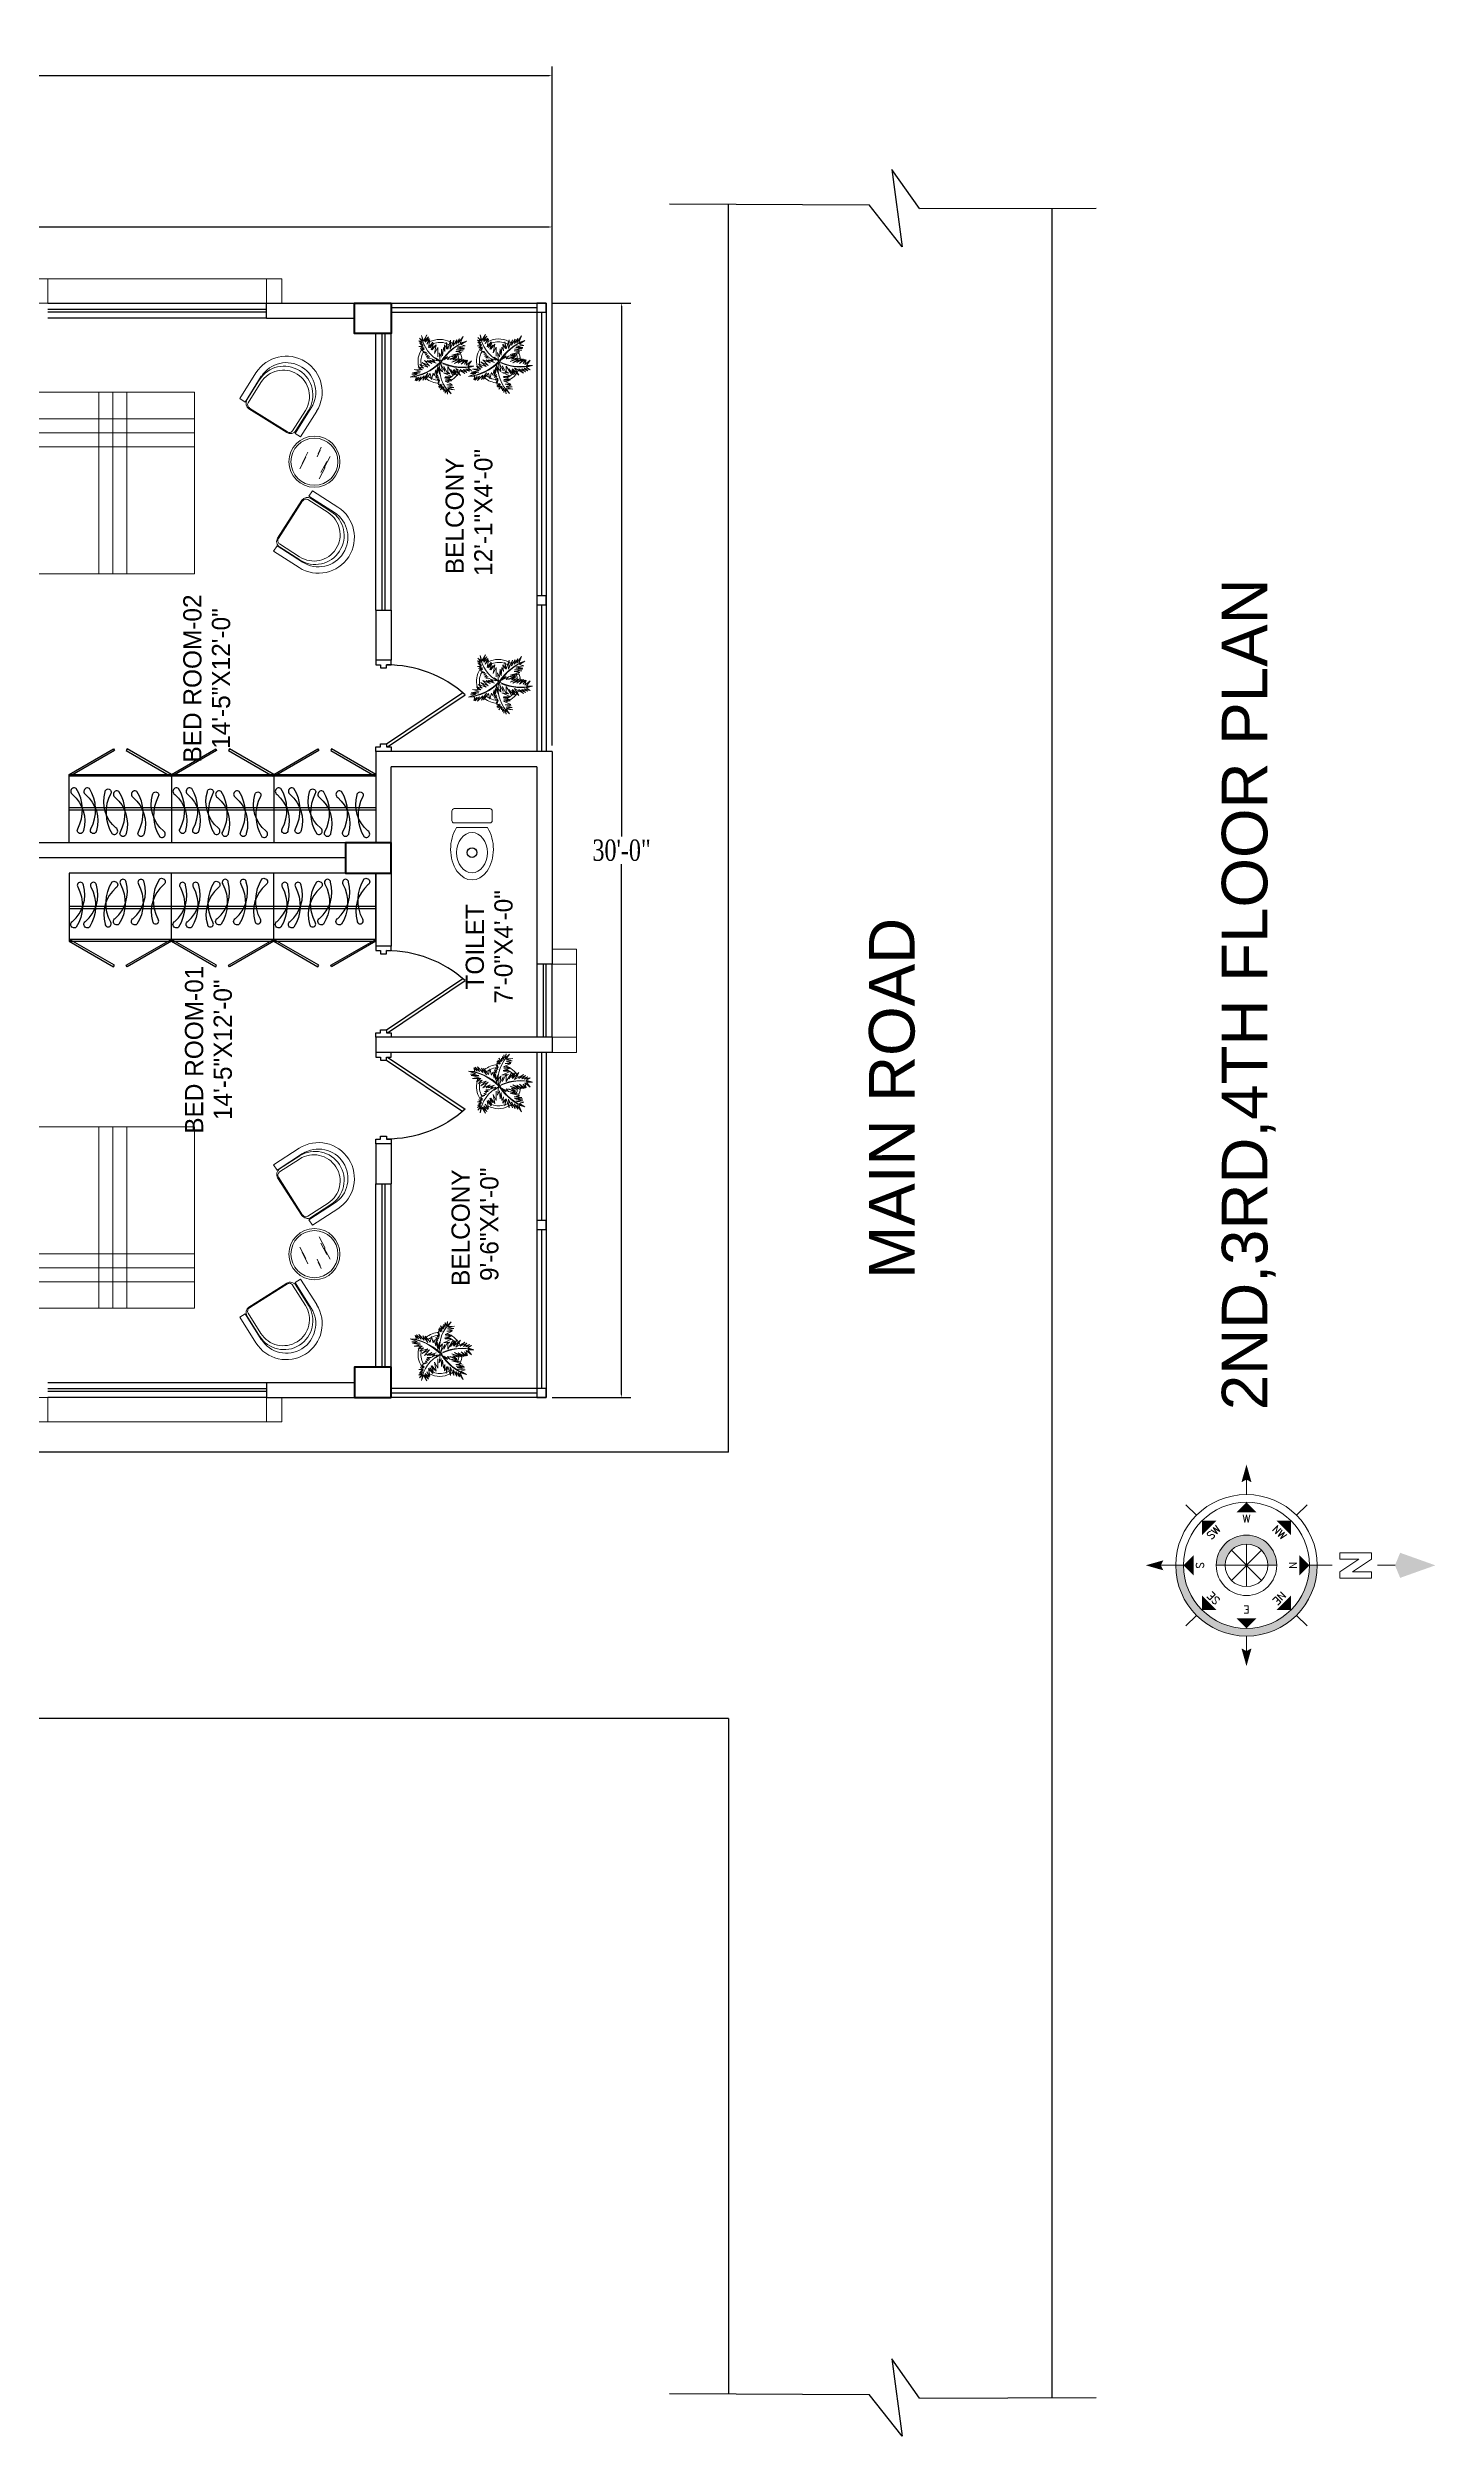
# Model space of a CAD drawing. Header units: inches. Extents: x -54558 to 35158, y -4190 to 41945.
# Drawn here: x -53845 to -53388, y 1423 to 2209 of the extents above; entities that cross this region are included whole.
import ezdxf
from ezdxf.enums import TextEntityAlignment as Align

# ---------------------------------------------------------------- set-up
doc = ezdxf.new("R2010")
doc.units = ezdxf.units.IN
doc.header["$MEASUREMENT"] = 0
doc.linetypes.add('Dash 1_16_', pattern=[3.175, 1.5875, -1.5875])
doc.layers.get('0').update_dxf_attribs({"true_color": 0xe4c8de})
for name, color, linetype in [('A-ANNO-TEXT', 7, 'Continuous'), ('DIM', 9, 'Continuous'), ('door', 34, 'Continuous'), ('title', 7, 'Continuous')]:
    doc.layers.add(name, color=color, linetype=linetype)
for name, color, linetype, lineweight in [('A-FURN-FIXD', 44, 'Continuous', 9), ('A_WALL', 7, 'Continuous', 30), ('colum', 241, 'Continuous', 40), ('illustr-TOILET FIXTURE', 7, 'Continuous', 0), ('illustr-TREE', 113, 'Continuous', 0), ('railing', 6, 'Continuous', 5), ('ROAD', 251, 'Continuous', 30), ('sanshade', 252, 'Continuous', 5), ('thin', 251, 'Continuous', 20), ('Ver', 144, 'Continuous', 30), ('Wall-02', 7, 'Continuous', 30), ('windo', 140, 'Continuous', 25)]:
    doc.layers.add(name, color=color, linetype=linetype, lineweight=lineweight)
doc.layers.add('illustr-FURNITURE', color=7, linetype='Continuous', lineweight=0, true_color=0x000000)
doc.styles.add('Arial', font='arial.ttf')
doc.styles.add('LOGO', font='times.ttf', dxfattribs={"width": 0.75, "height": 7})
doc.styles.add('ROMANS', font='romans.shx', dxfattribs={"width": 0.8})
doc.styles.get("Standard").update_dxf_attribs({"font": 'ARIALN.TTF'})
doc.dimstyles.new('STANDARD$0', dxfattribs={"dimtxt": 2, "dimasz": 1, "dimexe": 3, "dimexo": 2, "dimgap": 1, "dimtad": 1, "dimtih": 1, "dimtoh": 1, "dimzin": 3, "dimdsep": 46, "dimlunit": 4, "dimtxsty": 'LOGO', "dimcen": 0.09, "dimdle": 6, "dimclrd": 256, "dimclre": 256, "dimclrt": 7, "dimadec": 0, "dimazin": 1, "dimtm": 1e-09, "dimtfac": 1, "dimtofl": 0, "dimtmove": 0, "dimatfit": 2, "dimfxl": 1, "dimtolj": 1, "dimtzin": 0, "dimlwd": -1, "dimlwe": -1, "dimarcsym": 0})

# ---------------------------------------------------------------- blocks, each defined once
blk = doc.blocks.new('tyer')
at = {"layer": 'sanshade'}
for points in [[(-25800.79, -9018.32), (-25792.79, -9018.32), (-25792.79, -9023.32), (-25800.79, -9023.32)], [(-25800.79, -9018.32), (-25792.79, -9018.32), (-25792.79, -9100.32), (-25800.79, -9100.32)], [(-25800.79, -9095.32), (-25792.79, -9095.32), (-25792.79, -9100.32), (-25800.79, -9100.32)]]:
    blk.add_lwpolyline(points, close=True, dxfattribs=at)
blk = doc.blocks.new('tw4')
at = {"layer": 'sanshade'}
for points in [[(-25480.79, -8923.32), (-25472.79, -8923.32), (-25472.79, -8928.32), (-25480.79, -8928.32)], [(-25480.79, -8928.32), (-25472.79, -8928.32), (-25472.79, -8952.32), (-25480.79, -8952.32)], [(-25480.79, -8957.32), (-25472.79, -8957.32), (-25472.79, -8952.32), (-25480.79, -8952.32)]]:
    blk.add_lwpolyline(points, close=True, dxfattribs=at)
blk = doc.blocks.new('*D588')
for p, q in [((-54161.85, 2126.83), (-54161.85, 2152.85)), ((-53678.85, 1979.33), (-53678.85, 2152.85)), ((-54160.85, 2149.85), (-53679.85, 2149.85))]:
    blk.add_line(p, q)
for points in [[(-54160.85, 2150.01), (-54160.85, 2149.68), (-54161.85, 2149.85)], [(-53679.85, 2150.01), (-53679.85, 2149.68), (-53678.85, 2149.85)]]:
    blk.add_solid(points)
at = {"color": 7, "insert": (-53920.35, 2154.41), "char_height": 7, "attachment_point": 5, "style": 'LOGO'}
blk.add_mtext('\\A1;40\'-3"', dxfattribs=at)
blk = doc.blocks.new('*D571')
for p, q in [((-54452.85, 2042.83), (-54452.85, 2202.64)), ((-54451.85, 2199.64), (-53679.85, 2199.64)), ((-53678.85, 2042.83), (-53678.85, 2202.64))]:
    blk.add_line(p, q)
for points in [[(-54451.85, 2199.8), (-54451.85, 2199.47), (-54452.85, 2199.64)], [(-53679.85, 2199.8), (-53679.85, 2199.47), (-53678.85, 2199.64)]]:
    blk.add_solid(points)
at = {"color": 7, "insert": (-54065.85, 2204.2), "char_height": 7, "attachment_point": 5, "style": 'LOGO'}
blk.add_mtext('\\A1;64\'-6"', dxfattribs=at)
blk = doc.blocks.new('*D590')
at = {"layer": 'A_WALL', "ltscale": 0.25}
for p, q in [((-53678.85, 2124.83), (-53653.01, 2124.83)), ((-53656.01, 2123.83), (-53656.01, 1949.39)), ((-53656.01, 1765.83), (-53656.01, 1940.27)), ((-53678.85, 1764.83), (-53653.01, 1764.83))]:
    blk.add_line(p, q, dxfattribs=at)
for points in [[(-53656.18, 2123.83), (-53655.84, 2123.83), (-53656.01, 2124.83)], [(-53656.18, 1765.83), (-53655.84, 1765.83), (-53656.01, 1764.83)]]:
    blk.add_solid(points, dxfattribs=at)
at = {"layer": 'A_WALL', "color": 7, "ltscale": 0.25, "insert": (-53656.01, 1944.83), "char_height": 7, "attachment_point": 5, "style": 'LOGO'}
blk.add_mtext('\\A1;30\'-0"', dxfattribs=at)
blk = doc.blocks.new('Anno_North_J_Metric')
at = {"layer": 'title', "lineweight": 18}
h = blk.add_hatch(color=256, dxfattribs=at)
h.paths.add_polyline_path([(4.17, 0), (4.68, 0, 1), (-4.68, 0), (-4.17, 0, -1)])
h.paths.add_polyline_path([(-1.41, 0), (-2, 0, 1), (2, 0), (1.41, 0, -1)])
for p, q in [((0, 4.68), (0, 5.67)), ((-3.31, 3.31), (-4.01, 4.01)), ((3.31, 3.31), (4.01, 4.01)), ((-8.67, 0), (-9.83, 0)), ((-8.27, 0.86), (-6.17, 0.86)), ((-8.27, 0.44), (-8.27, 0.86)), ((-7.01, 0.44), (-8.27, 0.44)), ((-8.27, -0.4), (-7.01, 0.44)), ((-6.17, 0.44), (-7.43, -0.4)), ((-6.17, 0.86), (-6.17, 0.44)), ((-4.68, 0), (-5.67, 0)), ((-4.68, 0), (-4.17, 0)), ((1, -1), (-1, 1)), ((1, 1), (-1, -1)), ((-1, 1), (1, -1)), ((-1, -1), (1, 1)), ((0, -1.41), (0, 1.41)), ((0, 1.41), (0, -1.41)), ((1.41, 0), (2, 0)), ((4.68, 0), (4.17, 0)), ((4.68, 0), (5.67, 0)), ((-8.27, -0.82), (-8.27, -0.4)), ((-6.17, -0.82), (-8.27, -0.82)), ((-7.43, -0.4), (-6.17, -0.4)), ((-6.17, -0.4), (-6.17, -0.82)), ((-1.41, 0), (-2, 0)), ((1.41, 0), (-1.41, 0)), ((-1.41, 0), (1.41, 0)), ((-3.31, -3.31), (-4.01, -4.01)), ((0, -4.68), (0, -5.67)), ((3.31, -3.31), (4.01, -4.01))]:
    blk.add_line(p, q, dxfattribs=at)
for radius in [4.68, 4.17, 2, 1.41]:
    blk.add_circle((0, 0), radius, dxfattribs=at)
for points in [[(-0.33, 5.5), (0, 5.67), (0, 6.67)], [(0, 6.67), (0.33, 5.5), (0, 5.67)], [(0, 4.17), (0.67, 3.5), (-0.67, 3.5)], [(-2.95, 2.95), (-2, 2.95), (-2.95, 2)], [(2.95, 2.95), (2.95, 2), (2, 2.95)], [(-9.83, 0), (-10.17, 0.83), (-12.5, 0)], [(-12.5, 0), (-10.17, -0.83), (-9.83, 0)], [(-4.17, 0), (-3.5, 0.67), (-3.5, -0.67)], [(4.17, 0), (3.5, -0.67), (3.5, 0.67)], [(5.5, 0.33), (5.67, 0), (6.67, 0)], [(6.67, 0), (5.5, -0.33), (5.67, 0)], [(-2.95, -2.95), (-2.95, -2), (-2, -2.95)], [(2.95, -2.95), (2, -2.95), (2.95, -2)], [(0, -4.17), (-0.67, -3.5), (0.67, -3.5)], [(0, -6.67), (-0.33, -5.5), (0, -5.67)], [(0.33, -5.5), (0, -5.67), (0, -6.67)]]:
    blk.add_solid(points, dxfattribs=at)
at = {"layer": 'title', "lineweight": 18, "style": 'ROMANS'}
blk.add_text('E', height=0.5, dxfattribs=at).set_placement((0, 2.67), align=Align.CENTER)
for s, rotation, p in [('NE', 45, (-2, 2)), ('SE', 315, (2, 2)), ('N', 90, (-2.83, 0)), ('S', 90, (3.33, 0)), ('NW', 135, (-2, -2)), ('W', 180, (0, -2.83)), ('SW', 225, (2, -2))]:
    blk.add_text(s, height=0.5, rotation=rotation, dxfattribs=at).set_placement(p, align=Align.CENTER)
blk = doc.blocks.new('North')
at = {"layer": 'title', "linetype": 'Dash 1_16_', "lineweight": 20, "xscale": 79.54979519464541, "yscale": 79.54979519464541, "zscale": 79.54979519464541, "rotation": 270}
blk.add_blockref('Anno_North_J_Metric', (8025510, 1107807), dxfattribs=at)
blk = doc.blocks.new('ref')
at = {"layer": 'illustr-FURNITURE', "color": 1}
for p, q in [((10741.37, 10194.33), (10741.37, 10176.37)), ((10741.37, 10194.33), (10759.22, 10194.33)), ((10759.22, 10176.37), (10759.22, 10194.33)), ((10759.27, 10194.28), (10759.22, 10194.28)), ((10760.72, 10194.3), (10820.47, 10194.3)), ((10760.72, 10110.03), (10760.72, 10194.3)), ((10820.47, 10194.3), (10820.47, 10110.03)), ((10821.92, 10194.28), (10821.97, 10194.28)), ((10821.97, 10176.37), (10821.97, 10194.33)), ((10839.83, 10194.33), (10821.97, 10194.33)), ((10839.83, 10194.33), (10839.83, 10176.37)), ((10760.72, 10181.41), (10806.86, 10181.41)), ((10820.47, 10167.8), (10806.86, 10181.41)), ((10806.86, 10181.41), (10806.86, 10167.8)), ((10759.22, 10176.37), (10741.37, 10176.37)), ((10806.86, 10179.26), (10760.72, 10179.26)), ((10769.48, 10110.03), (10769.48, 10179.26)), ((10774.06, 10110.03), (10774.06, 10179.26)), ((10778.65, 10110.03), (10778.65, 10179.26)), ((10821.97, 10176.37), (10839.83, 10176.37)), ((10806.86, 10167.8), (10820.47, 10167.8)), ((10820.47, 10141.48), (10760.72, 10141.48)), ((10820.47, 10136.9), (10760.72, 10136.9)), ((10820.47, 10132.31), (10760.72, 10132.31)), ((10820.47, 10110.03), (10760.72, 10110.03))]:
    blk.add_line(p, q, dxfattribs=at)
for centre, radius, start, end in [((10772.75, 10191.06), 0.776, 4.82125, 258.25195), ((10794.88, 10186.07), 22.68, 169.23257, 190.76743), ((10780.6, 10102.6), 88.81, 84.99169, 94.57081), ((10789.13, 10191), 0.776, 283.74205, 174.74125), ((10770.58, 10186.07), 19.19, 347.41694, 12.58306), ((10796.93, 10191.06), 0.776, 4.82125, 258.25195), ((10819.05, 10186.07), 22.68, 169.23257, 190.76743), ((10804.78, 10102.6), 88.81, 84.99169, 94.57081), ((10813.3, 10191), 0.776, 283.74205, 174.74125), ((10794.76, 10186.07), 19.19, 347.41694, 12.58306), ((10772.75, 10181.07), 0.776, 101.74805, 154.13366), ((10789.13, 10181.13), 0.776, 20.83858, 76.25795), ((10796.93, 10181.07), 0.776, 101.74805, 154.13366), ((10813.3, 10181.13), 0.776, 185.25875, 76.25795), ((10804.78, 10269.53), 88.81, 271.76166, 275.00831)]:
    blk.add_arc(centre, radius, start, end, dxfattribs=at)
blk = doc.blocks.new('LJH')
at = {"color": 0}
for p, q in [((11325.4, 10234.99), (11291.75, 10234.99)), ((11325.4, 10234.24), (11291.75, 10234.24)), ((11359.05, 10234.99), (11325.4, 10234.99)), ((11359.05, 10234.24), (11325.4, 10234.24)), ((11392.7, 10234.99), (11359.05, 10234.99)), ((11392.7, 10234.24), (11359.05, 10234.24))]:
    blk.add_line(p, q, dxfattribs=at)
for points in [[(11296.1, 10230.65, 0.267392), (11295.61, 10243.91, 1.049005), (11294.36, 10241.96, -0.295269), (11297.93, 10230.07, -1.314488), (11296.1, 10230.65)], [(11329.75, 10230.65, 0.267392), (11329.26, 10243.91, 1.049005), (11328.01, 10241.96, -0.295269), (11331.58, 10230.07, -1.314488), (11329.75, 10230.65)], [(11363.4, 10230.65, 0.267392), (11362.91, 10243.91, 1.049005), (11361.66, 10241.96, -0.295269), (11365.23, 10230.07, -1.314488), (11363.4, 10230.65)], [(11302.59, 10242.25, 0.267392), (11303.08, 10228.99, 1.049005), (11304.33, 10230.95, -0.295269), (11300.75, 10242.83, -1.314488), (11302.59, 10242.25)], [(11308.53, 10242.25, 0.267392), (11309.02, 10228.99, 1.049005), (11310.27, 10230.95, -0.295269), (11306.69, 10242.83, -1.314488), (11308.53, 10242.25)], [(11311.74, 10229.67, 0.267392), (11311.25, 10242.93, 1.049005), (11310, 10240.97, -0.295269), (11313.58, 10229.09, -1.314488), (11311.74, 10229.67)], [(11318.23, 10241.27, 0.267392), (11318.72, 10228.01, 1.049005), (11319.97, 10229.97, -0.295269), (11316.4, 10241.85, -1.314488), (11318.23, 10241.27)], [(11322.56, 10241.27, 0.267392), (11323.05, 10228.01, 1.049005), (11324.3, 10229.97, -0.295269), (11320.72, 10241.85, -1.314488), (11322.56, 10241.27)], [(11336.24, 10242.25, 0.267392), (11336.73, 10228.99, 1.049005), (11337.98, 10230.95, -0.295269), (11334.41, 10242.83, -1.314488), (11336.24, 10242.25)], [(11342.18, 10242.25, 0.267392), (11342.67, 10228.99, 1.049005), (11343.92, 10230.95, -0.295269), (11340.34, 10242.83, -1.314488), (11342.18, 10242.25)], [(11345.39, 10229.67, 0.267392), (11344.9, 10242.93, 1.049005), (11343.65, 10240.97, -0.295269), (11347.23, 10229.09, -1.314488), (11345.39, 10229.67)], [(11351.89, 10241.27, 0.267392), (11352.38, 10228.01, 1.049005), (11353.62, 10229.97, -0.295269), (11350.05, 10241.85, -1.314488), (11351.89, 10241.27)], [(11356.21, 10241.27, 0.267392), (11356.7, 10228.01, 1.049005), (11357.95, 10229.97, -0.295269), (11354.38, 10241.85, -1.314488), (11356.21, 10241.27)], [(11369.89, 10242.25, 0.267392), (11370.38, 10228.99, 1.049005), (11371.63, 10230.95, -0.295269), (11368.06, 10242.83, -1.314488), (11369.89, 10242.25)], [(11375.83, 10242.25, 0.267392), (11376.32, 10228.99, 1.049005), (11377.57, 10230.95, -0.295269), (11373.99, 10242.83, -1.314488), (11375.83, 10242.25)], [(11379.04, 10229.67, 0.267392), (11378.55, 10242.93, 1.049005), (11377.3, 10240.97, -0.295269), (11380.88, 10229.09, -1.314488), (11379.04, 10229.67)], [(11385.54, 10241.27, 0.267392), (11386.03, 10228.01, 1.049005), (11387.28, 10229.97, -0.295269), (11383.7, 10241.85, -1.314488), (11385.54, 10241.27)], [(11389.86, 10241.27, 0.267392), (11390.35, 10228.01, 1.049005), (11391.6, 10229.97, -0.295269), (11388.03, 10241.85, -1.314488), (11389.86, 10241.27)]]:
    blk.add_lwpolyline(points, format="xyb", dxfattribs=at)
at = {"layer": 'A-FURN-FIXD', "lineweight": 30}
for p, q in [((11291.75, 10224), (11392.7, 10224)), ((11392.7, 10223.4), (11291.75, 10223.4))]:
    blk.add_line(p, q, dxfattribs=at)
for points in [[(11291.75, 10245.83), (11392.7, 10245.83), (11392.7, 10223.4), (11291.75, 10223.4)], [(11291.75, 10223.4), (11306.32, 10214.99), (11306.62, 10215.51), (11292.05, 10223.92)], [(11325.4, 10223.4), (11310.83, 10214.99), (11310.53, 10215.51), (11325.1, 10223.92)], [(11325.4, 10223.4), (11339.97, 10214.99), (11340.27, 10215.51), (11325.7, 10223.92)], [(11359.05, 10223.4), (11344.48, 10214.99), (11344.18, 10215.51), (11358.75, 10223.92)], [(11359.05, 10223.4), (11373.62, 10214.99), (11373.92, 10215.51), (11359.35, 10223.92)], [(11392.7, 10223.4), (11378.13, 10214.99), (11377.83, 10215.51), (11392.4, 10223.92)]]:
    blk.add_lwpolyline(points, close=True, dxfattribs=at)
at = {"layer": 'DIM'}
for p, q in [((11291.75, 10223.4), (11291.75, 10245.83)), ((11325.4, 10223.4), (11325.4, 10245.83)), ((11359.05, 10223.4), (11359.05, 10245.83))]:
    blk.add_line(p, q, dxfattribs=at)
blk = doc.blocks.new('armchair')
for p, q in [((10199, 8629), (10495, 8630)), ((10496, 8568), (10199, 8566)), ((10235, 8557, 502), (10469, 8558, 502)), ((10252, 8532, 502), (10486, 8533, 502)), ((10495, 8630), (10496, 8568)), ((10524, 8496, 502), (10526, 8057, 502)), ((10532, 8496, 502), (10534, 8057, 502)), ((10202, 7989), (10499, 7991)), ((10472, 7994, 502), (10238, 7993, 502)), ((10489, 8019, 502), (10255, 8018, 502)), ((10499, 7991), (10499, 7928)), ((10499, 7928), (10203, 7927))]:
    blk.add_line(p, q)
for centre, radius, start, end in [((10201, 8278), 351, 90.2984, 270.2984), ((10201, 8278), 288, 90.2984, 270.2984), ((10237, 8275, 502), 282, 90.2984, 270.2984), ((10253, 8275, 502), 257, 90.2984, 270.2984), ((10469, 8496, 502), 62.7, 0.2984, 90.2984), ((10486, 8496, 502), 37.6, 0.2984, 90.2984), ((10472, 8057, 502), 62.7, 270.2984, 0.2984), ((10488, 8057, 502), 37.6, 270.2984, 0.2984)]:
    blk.add_arc(centre, radius, start, end)
blk = doc.blocks.new('tea table')
for p, q in [((10120, 8850), (10040, 8945)), ((10161, 8811), (10081, 8906)), ((10147, 8997), (10106, 9053)), ((10162, 8970), (10121, 9026)), ((10322, 8938), (10242, 9034)), ((10353, 8893), (10273, 8989)), ((10190, 8754), (10111, 8850))]:
    blk.add_line(p, q)
for radius in [250, 230]:
    blk.add_circle((10200, 8929), radius)
blk = doc.blocks.new('gfsv')
at = {"layer": 'illustr-TREE', "color": 114, "true_color": 0x139b48}
for p, q in [((-19140.11, -7522.01), (-19139.05, -7522.51)), ((-19138.83, -7523.25), (-19140.11, -7522.01)), ((-19140.03, -7521.46), (-19139.13, -7521.95)), ((-19139.05, -7522.51), (-19140.03, -7521.46)), ((-19139.94, -7521.15), (-19139.07, -7521.44)), ((-19139.13, -7521.95), (-19139.94, -7521.15)), ((-19139.85, -7522.94), (-19138.83, -7523.25)), ((-19138.26, -7524.11), (-19139.85, -7522.94)), ((-19139.78, -7523.45), (-19138.26, -7524.11)), ((-19138.34, -7524.64), (-19139.78, -7523.45)), ((-19138.47, -7521.62), (-19139.14, -7519.95)), ((-19139.07, -7521.44), (-19139.14, -7519.95)), ((-19138.44, -7520.36), (-19138.47, -7521.62)), ((-19138.11, -7522.31), (-19138.44, -7520.36)), ((-19138.11, -7520.52), (-19138.11, -7522.31)), ((-19137.74, -7522.39), (-19138.11, -7520.52)), ((-19137.39, -7520.88), (-19137.74, -7522.39)), ((-19137.42, -7522.78), (-19137.39, -7520.88)), ((-19136.72, -7521.8), (-19137.42, -7522.78)), ((-19137.02, -7523.12), (-19136.72, -7521.8)), ((-19136.22, -7522.25), (-19137.02, -7523.12)), ((-19136.81, -7524.08), (-19136.22, -7522.25)), ((-19135.72, -7522.81), (-19136.81, -7524.08)), ((-19136.53, -7524.51), (-19135.72, -7522.81)), ((-19135.25, -7523.31), (-19136.53, -7524.51)), ((-19135.94, -7525.04), (-19135.25, -7523.31)), ((-19133.9, -7523.5), (-19134.08, -7524.26)), ((-19133.67, -7524.03), (-19133.9, -7523.5)), ((-19133.35, -7522.94), (-19133.67, -7524.03)), ((-19133.01, -7522.73), (-19133.39, -7523.77)), ((-19133.39, -7523.77), (-19133.35, -7522.94)), ((-19132.59, -7523.23), (-19133.01, -7522.73)), ((-19132.74, -7522.49), (-19132.59, -7523.23)), ((-19132.3, -7523.23), (-19132.74, -7522.49)), ((-19132.42, -7522.27), (-19132.28, -7522.87)), ((-19132.11, -7522.84), (-19132.42, -7522.27)), ((-19132.28, -7522.87), (-19132.3, -7523.23)), ((-19131.97, -7522.01), (-19132.11, -7522.84)), ((-19131.9, -7523), (-19131.97, -7522.01)), ((-19131.47, -7522.35), (-19131.9, -7523)), ((-19131.08, -7522.14), (-19131.69, -7522.97)), ((-19131.69, -7522.97), (-19131.47, -7522.35)), ((-19130.61, -7522), (-19131.23, -7522.84)), ((-19131.23, -7522.84), (-19131.08, -7522.14)), ((-19130.96, -7523.48), (-19130.13, -7524.42)), ((-19129.7, -7524.25), (-19130.96, -7523.48)), ((-19130.81, -7522.81), (-19130.61, -7522)), ((-19130, -7522.11), (-19130.81, -7522.81)), ((-19130.69, -7523.27), (-19129.7, -7524.25)), ((-19129.26, -7523.88), (-19130.69, -7523.27)), ((-19130.68, -7522.91), (-19130, -7522.11)), ((-19129.37, -7522.63), (-19130.63, -7523.08)), ((-19130.63, -7523.08), (-19129.26, -7523.88)), ((-19143.17, -7528.74), (-19142.14, -7528.45)), ((-19142.12, -7528.62), (-19143.17, -7528.74)), ((-19143.1, -7529.55), (-19142.01, -7528.76)), ((-19142.92, -7528.17), (-19141.87, -7528.13)), ((-19142.14, -7528.45), (-19142.92, -7528.17)), ((-19142.54, -7527.86), (-19141.51, -7527.82)), ((-19141.87, -7528.13), (-19142.54, -7527.86)), ((-19142.15, -7527.05), (-19141.38, -7527.4)), ((-19141.37, -7527.67), (-19142.15, -7527.05)), ((-19142.14, -7527.65), (-19141.37, -7527.67)), ((-19141.51, -7527.82), (-19142.14, -7527.65)), ((-19142.01, -7528.76), (-19142.12, -7530.35)), ((-19142.12, -7530.35), (-19141.83, -7528.81)), ((-19141.83, -7528.81), (-19141.56, -7530.18)), ((-19141.68, -7526.82), (-19141.26, -7527.27)), ((-19141.38, -7527.4), (-19141.68, -7526.82)), ((-19141.56, -7530.18), (-19141.5, -7528.72)), ((-19141.42, -7526.6), (-19141.5, -7527.08)), ((-19141.5, -7528.72), (-19141.19, -7529.92)), ((-19141.4, -7527.05), (-19141.42, -7526.6)), ((-19141.32, -7526.68), (-19140.79, -7527.22)), ((-19140.95, -7527.46), (-19141.32, -7526.68)), ((-19141.26, -7527.27), (-19140.95, -7527.46)), ((-19141.19, -7529.92), (-19140.94, -7528.53)), ((-19140.97, -7526.59), (-19139.89, -7526.86)), ((-19140.79, -7527.22), (-19140.97, -7526.59)), ((-19140.94, -7528.53), (-19140.91, -7529.82)), ((-19140.91, -7529.82), (-19140.13, -7528.14)), ((-19140.61, -7526.42), (-19139.52, -7526.77)), ((-19139.89, -7526.86), (-19140.61, -7526.42)), ((-19140.13, -7528.14), (-19140.01, -7529.68)), ((-19140.01, -7529.68), (-19139.82, -7528.21)), ((-19139.84, -7526.29), (-19139.1, -7526.57)), ((-19139.52, -7526.77), (-19139.84, -7526.29)), ((-19139.82, -7528.21), (-19139.73, -7529.55)), ((-19139.73, -7529.55), (-19139.29, -7528.02)), ((-19139.67, -7524.94), (-19138.34, -7524.64)), ((-19138.22, -7525.34), (-19139.67, -7524.94)), ((-19139.4, -7525.99), (-19138.7, -7526.48)), ((-19139.1, -7526.57), (-19139.4, -7525.99)), ((-19139.29, -7528.02), (-19139.24, -7529.24)), ((-19139.24, -7529.24), (-19139.11, -7528.14)), ((-19139.11, -7528.14), (-19139.01, -7529.66)), ((-19139.01, -7529.66), (-19138.18, -7527.74)), ((-19139, -7525.86), (-19138.15, -7526.37)), ((-19138.7, -7526.48), (-19139, -7525.86)), ((-19138.85, -7525.6), (-19138.22, -7525.34)), ((-19137.48, -7525.94), (-19138.85, -7525.6)), ((-19138.74, -7526.04), (-19137.48, -7525.94)), ((-19136.98, -7526.37), (-19138.74, -7526.04)), ((-19136.7, -7528.78), (-19138.55, -7529.89)), ((-19138.52, -7526.94), (-19136.98, -7526.37)), ((-19136.89, -7526.61), (-19138.52, -7526.94)), ((-19138.45, -7526.25), (-19136.18, -7526.56)), ((-19136.67, -7527.87), (-19138.39, -7528.79)), ((-19138.39, -7528.79), (-19136.7, -7528.78)), ((-19138.18, -7527.74), (-19138.35, -7529.29)), ((-19138.35, -7529.29), (-19138, -7528.79)), ((-19137.95, -7527.54), (-19136.89, -7526.61)), ((-19135.75, -7527.18), (-19137.95, -7527.54)), ((-19136.25, -7527.26), (-19137.82, -7528.05)), ((-19137.82, -7528.05), (-19136.67, -7527.87)), ((-19135.22, -7524.06), (-19135.94, -7525.04)), ((-19135.87, -7526.04), (-19135.22, -7524.06)), ((-19135.21, -7524.53), (-19135.87, -7526.04)), ((-19135.65, -7526.97), (-19135.49, -7526.95)), ((-19135.48, -7525.74), (-19135.21, -7524.53)), ((-19134.92, -7525.12), (-19135.48, -7525.74)), ((-19135.42, -7527.05), (-19134.63, -7525.91)), ((-19135.42, -7527.05), (-19134.3, -7528.75)), ((-19135.36, -7526.97), (-19133.49, -7526.75)), ((-19135.35, -7526.32), (-19134.92, -7525.12)), ((-19134.63, -7525.91), (-19135.35, -7526.32)), ((-19135.08, -7527.83), (-19134.38, -7529.27)), ((-19134.3, -7528.75), (-19135.08, -7527.83)), ((-19134.99, -7528.75), (-19134.64, -7530.19)), ((-19134.38, -7529.27), (-19134.99, -7528.75)), ((-19134.73, -7523.95), (-19134.78, -7524.94)), ((-19134.38, -7524.55), (-19134.73, -7523.95)), ((-19133.49, -7526.75), (-19134.51, -7527.22)), ((-19134.51, -7527.22), (-19132.62, -7527.32)), ((-19132.24, -7526.41), (-19134.41, -7526.43)), ((-19134.39, -7523.69), (-19134.38, -7524.55)), ((-19134.08, -7524.26), (-19134.39, -7523.69)), ((-19132.62, -7527.32), (-19134.15, -7527.56)), ((-19134.15, -7527.56), (-19132.24, -7527.75)), ((-19133.62, -7525.69), (-19132.24, -7526.41)), ((-19131.57, -7526.07), (-19133.62, -7525.69)), ((-19132.24, -7527.75), (-19133.13, -7528.12)), ((-19133.13, -7528.12), (-19131.6, -7528.01)), ((-19132.77, -7524.92), (-19131.79, -7525.64)), ((-19131.26, -7525.42), (-19132.77, -7524.92)), ((-19131.79, -7525.64), (-19132.77, -7525.14)), ((-19132.77, -7525.14), (-19131.57, -7526.07)), ((-19130.98, -7528.41), (-19132.63, -7528.79)), ((-19132.63, -7528.79), (-19130.51, -7529.44)), ((-19131.6, -7528.01), (-19132.56, -7528.57)), ((-19132.56, -7528.57), (-19130.98, -7528.41)), ((-19132.32, -7524.59), (-19131.26, -7525.42)), ((-19130.99, -7525.26), (-19132.32, -7524.59)), ((-19132.2, -7524.29), (-19130.99, -7525.26)), ((-19130.38, -7524.59), (-19132.2, -7524.29)), ((-19131.42, -7523.84), (-19130.38, -7524.59)), ((-19130.13, -7524.42), (-19131.42, -7523.84)), ((-19137.55, -7530.06), (-19138.86, -7531.01)), ((-19138.86, -7531.01), (-19137.38, -7530.21)), ((-19137.38, -7530.21), (-19138.8, -7531.73)), ((-19138.8, -7531.73), (-19137.13, -7530.69)), ((-19137.33, -7529.38), (-19138.64, -7530.44)), ((-19138.64, -7530.44), (-19137.55, -7530.06)), ((-19138.55, -7529.89), (-19137.33, -7529.38)), ((-19137.13, -7530.69), (-19138.34, -7532.81)), ((-19138.34, -7532.81), (-19137.37, -7531.69)), ((-19137.37, -7531.69), (-19138.08, -7533.27)), ((-19138.08, -7533.27), (-19137.33, -7532.45)), ((-19137.33, -7532.45), (-19137.78, -7533.85)), ((-19137.78, -7533.85), (-19137.22, -7533.01)), ((-19137.22, -7533.01), (-19137.57, -7534.36)), ((-19137.57, -7534.36), (-19136.99, -7533.47)), ((-19136.99, -7533.47), (-19136.55, -7534.9)), ((-19136.55, -7533.5), (-19136.55, -7534.9)), ((-19135.35, -7534.35), (-19136.55, -7533.5)), ((-19135.21, -7533.44), (-19136.35, -7533.11)), ((-19136.35, -7533.11), (-19135.35, -7534.35)), ((-19136.1, -7531.92), (-19135.17, -7533.17)), ((-19135.06, -7532.85), (-19136.1, -7531.92)), ((-19136.09, -7532.73), (-19135.21, -7533.44)), ((-19135.17, -7533.17), (-19136.09, -7532.73)), ((-19135.92, -7530.35), (-19135.02, -7532.47)), ((-19134.87, -7531.97), (-19135.92, -7530.35)), ((-19135.87, -7531.24), (-19135.06, -7532.85)), ((-19135.02, -7532.47), (-19135.87, -7531.24)), ((-19135.63, -7529.72), (-19134.87, -7531.97)), ((-19134.81, -7531.37), (-19135.63, -7529.72)), ((-19135.1, -7529.99), (-19134.81, -7531.37)), ((-19134.44, -7530.93), (-19135.1, -7529.99)), ((-19135, -7529.32), (-19134.44, -7530.93)), ((-19134.64, -7530.19), (-19135, -7529.32)), ((-19134.65, -7529.86), (-19134.14, -7531.17)), ((-19134.38, -7530.93), (-19134.65, -7529.86)), ((-19134.64, -7530.37), (-19134.38, -7530.93)), ((-19134.36, -7529.34), (-19133.75, -7531.64)), ((-19134.14, -7531.17), (-19134.36, -7529.34)), ((-19133.98, -7529.69), (-19133.36, -7531.97)), ((-19133.75, -7531.64), (-19133.98, -7529.69)), ((-19133.36, -7531.97), (-19133.11, -7530.66)), ((-19133.11, -7530.66), (-19132.97, -7532.41)), ((-19132.97, -7532.41), (-19132.74, -7530.74)), ((-19132.74, -7530.74), (-19132.61, -7532.59)), ((-19132.61, -7532.59), (-19132.37, -7531)), ((-19132.58, -7529.32), (-19130.52, -7530.22)), ((-19130.51, -7529.44), (-19132.58, -7529.32)), ((-19132.37, -7531), (-19132.33, -7532.7)), ((-19132.33, -7532.7), (-19132.02, -7531.16)), ((-19132.02, -7531.16), (-19131.85, -7532.88)), ((-19131.85, -7532.88), (-19131.54, -7531.86)), ((-19131.82, -7530.03), (-19130.38, -7530.89)), ((-19130.52, -7530.22), (-19131.82, -7530.03)), ((-19131.54, -7531.86), (-19130.74, -7533.16)), ((-19131.43, -7530.69), (-19130.21, -7531.51)), ((-19130.38, -7530.89), (-19131.43, -7530.69)), ((-19131.22, -7531.22), (-19129.61, -7532.36)), ((-19130.21, -7531.51), (-19131.22, -7531.22)), ((-19131.17, -7531.72), (-19130.74, -7533.16)), ((-19129.61, -7532.36), (-19131.17, -7531.72))]:
    blk.add_line(p, q, dxfattribs=at)
for centre, radius, start, end in [((-19128.04, -7519), 11.14, 184.8641, 225.4849), ((-19127.45, -7518.53), 11.77, 186.927, 225.8123), ((-19128.31, -7530.61), 8.05, 97.5401, 152.9698), ((-19137.08, -7534.91), 8.05, 81.1775, 138.3266), ((-19125.78, -7532.06), 11.14, 156.5576, 194.785), ((-19125.07, -7532.31), 11.77, 154.4151, 192.7221), ((-19141.76, -7537.3), 11.77, 20.5975, 59.3099), ((-19141.31, -7536.7), 11.14, 18.5346, 56.762)]:
    blk.add_arc(centre, radius, start, end, dxfattribs=at)
blk = doc.blocks.new('sss')
at = {"layer": 'thin', "color": 36}
for radius, start, end in [(5.64, 115.65767, 116.0773), (5.64, 105.37674, 111.94155), (4.89, 103.90072, 108.88829), (5.64, 57.47565, 104.28992), (4.89, 61.85308, 100.81919), (5.64, 51.61666, 56.49125), (5.64, 140.80804, 176.92547), (4.89, 178.43513, 178.70026), (4.89, 153.91513, 175.96503), (4.89, 140.89868, 152.54563), (5.64, 136.47916, 139.5509), (5.64, 132.21568, 133.18044), (4.89, 135.37294, 136.87174), (4.89, 58.64841, 61.57905), (4.89, 28.86476, 35.57049), (4.89, 331.08394, 340.01454), (4.89, 20.51182, 25.59655), (5.64, 35.99863, 36.59883), (4.89, 340.5694, 20.19445), (5.64, 332.66717, 28.4122), (5.64, 199.04605, 207.9874), (5.64, 209.18499, 230.58468), (4.89, 205.24489, 228.33421), (5.64, 230.79247, 236.33448), (4.89, 229.52513, 232.88571), (5.64, 238.46677, 245.04369), (4.89, 234.46705, 237.78697), (4.89, 242.94543, 245.76889), (5.64, 248.07859, 248.27174), (5.64, 264.5369, 265.25644), (4.89, 266.14458, 266.58262), (4.89, 270.25366, 273.22005), (5.64, 270.5271, 272.35339), (5.64, 273.43077, 293.40087), (4.89, 275.4094, 290.93725), (4.89, 291.92748, 294.66088), (5.64, 295.22187, 298.30188), (4.89, 301.92182, 302.25499), (5.64, 301.03839, 302.67614), (5.64, 307.05608, 307.19855), (4.89, 323.34956, 327.19419), (5.64, 320.64256, 322.49159), (5.64, 325.12635, 331.43882)]:
    blk.add_arc((-19798.75, -6970.7), radius, start, end, dxfattribs=at)
at = {"layer": 'thin', "xscale": 1.094516021037634, "yscale": 1.094516021037634, "zscale": 1.094516021037634}
blk.add_blockref('gfsv', (1145.34, 1267.67), dxfattribs=at)
blk = doc.blocks.new('FF')
at = {"lineweight": 30}
blk.add_circle((41709, 5735), 50, dxfattribs=at)
at = {"layer": 'illustr-TOILET FIXTURE'}
for p, q in [((41496, 5397), (41496, 5297)), ((41521, 5422), (41896, 5422)), ((41546, 5472), (41871, 5472)), ((41921, 5397), (41921, 5297)), ((41521, 5272), (41896, 5272))]:
    blk.add_line(p, q, dxfattribs=at)
for centre, start, end in [((41521, 5397), 90, 180), ((41521, 5297), 180, 270), ((41896, 5397), 0, 90), ((41896, 5297), 270, 0)]:
    blk.add_arc(centre, 25, start, end, dxfattribs=at)
at = {"layer": 'illustr-TOILET FIXTURE', "extrusion": (0, 0, -1)}
for centre, major_axis, ratio, start_param, end_param in [((41709, 5697), (0, -325), 0.692308, 0.806114, 5.477071), ((41709, 5735), (0, -212), 0.764706, 3.141593, 9.424778)]:
    blk.add_ellipse(centre, major_axis=major_axis, ratio=ratio, start_param=start_param, end_param=end_param, dxfattribs=at)
blk = doc.blocks.new('jj')
at = {"layer": 'door'}
for p, q in [((11000.83, 10306.39), (11025.92, 10323.24)), ((11001.13, 10305.39), (11026.7, 10322.56))]:
    blk.add_line(p, q, dxfattribs=at)
for points in [[(11000.83, 10331.39), (11000.83, 10332.39), (11002.37, 10332.39), (11002.37, 10333.89), (10997.37, 10333.89), (10997.37, 10332.39), (10998.91, 10332.39), (10998.91, 10331.39)], [(11000.83, 10306.39), (11000.83, 10305.39), (11002.37, 10305.39), (11002.37, 10303.89), (10997.37, 10303.89), (10997.37, 10305.39), (10998.91, 10305.39), (10998.91, 10306.39)]]:
    blk.add_lwpolyline(points, close=True, dxfattribs=at)
blk.add_arc((11000.83, 10293.39), 39, 48.42656, 90, dxfattribs=at)

msp = doc.modelspace()

# ---------------------------------------------------------------- linework, layer by layer
at = {"layer": 'A_WALL', "ltscale": 0.25}
msp.add_line((-53731.852, 1947.328), (-53731.852, 1972.328), dxfattribs=at)
at = {"layer": 'colum'}
for points in [[(-53731.852, 2124.828), (-53731.852, 2114.828), (-53743.852, 2114.828), (-53743.852, 2124.828)], [(-53731.852, 1937.328), (-53731.852, 1947.328), (-53746.852, 1947.328), (-53746.852, 1937.328)], [(-53731.852, 1764.828), (-53731.852, 1774.828), (-53743.852, 1774.828), (-53743.852, 1764.828)]]:
    msp.add_lwpolyline(points, close=True, dxfattribs=at)
at = {"layer": 'ROAD'}
for p, q in [((-53558.006, 2155.877), (-53567.09, 2168.761)), ((-53567.09, 2168.761), (-53563.64, 2143.356)), ((-53640.225, 2157.434), (-53574.584, 2157.081)), ((-53620.852, 1746.828), (-53620.852, 2157.33)), ((-53563.64, 2143.356), (-53574.584, 2157.081)), ((-53558.006, 2155.877), (-53499.864, 2156.061)), ((-53514.372, 1435.867), (-53514.372, 2156.016)), ((-53620.852, 1746.828), (-54544.786, 1746.828)), ((-53620.852, 1659.269), (-54546.049, 1659.269)), ((-53620.852, 1659.269), (-53620.852, 1437.181)), ((-53558.006, 1435.728), (-53567.09, 1448.612)), ((-53567.09, 1448.612), (-53563.64, 1423.208)), ((-53640.225, 1437.285), (-53574.584, 1436.932)), ((-53563.64, 1423.208), (-53574.584, 1436.932)), ((-53558.006, 1435.728), (-53499.864, 1435.913))]:
    msp.add_line(p, q, dxfattribs=at)
at = {"layer": 'Ver'}
for points in [[(-53731.852, 2124.828), (-53680.852, 2124.828), (-53680.852, 1977.328)], [(-53731.852, 2121.828), (-53683.852, 2121.828), (-53683.852, 1977.328)], [(-53683.852, 1878.328), (-53683.852, 1767.828), (-53731.852, 1767.828)], [(-53680.852, 1878.328), (-53680.852, 1764.828), (-53731.852, 1764.828)]]:
    msp.add_lwpolyline(points, dxfattribs=at)
at = {"layer": 'Wall-02'}
for p, q in [((-53772.852, 2124.828), (-53743.852, 2124.828)), ((-53772.852, 2119.828), (-53772.852, 2124.828)), ((-53772.852, 2119.828), (-53743.852, 2119.828)), ((-53736.852, 2023.857), (-53736.852, 2007.328)), ((-53736.852, 2023.857), (-53731.852, 2023.857)), ((-53731.852, 2023.857), (-53731.852, 2007.328)), ((-53731.852, 2007.328), (-53736.852, 2007.328)), ((-53736.852, 1977.328), (-53736.852, 1947.328)), ((-53678.852, 1977.328), (-53736.852, 1977.328)), ((-53683.852, 1972.328), (-53731.852, 1972.328)), ((-53683.852, 1972.328), (-53683.852, 1907.328)), ((-53678.852, 1977.328), (-53678.852, 1907.328)), ((-53746.852, 1947.328), (-53870.852, 1947.328)), ((-53746.852, 1942.328), (-53870.852, 1942.328)), ((-53736.852, 1937.328), (-53736.852, 1913.328)), ((-53731.852, 1937.328), (-53731.852, 1913.328)), ((-53678.852, 1907.328), (-53683.852, 1907.328)), ((-53736.852, 1883.328), (-53736.852, 1878.328)), ((-53678.852, 1883.328), (-53736.852, 1883.328)), ((-53678.852, 1878.328), (-53736.852, 1878.328)), ((-53678.852, 1883.328), (-53678.852, 1878.328)), ((-53736.852, 1848.328), (-53736.852, 1835.127)), ((-53731.852, 1848.328), (-53736.852, 1848.328)), ((-53731.852, 1848.328), (-53731.852, 1835.127)), ((-53736.852, 1835.127), (-53731.852, 1835.127)), ((-53772.852, 1769.828), (-53743.852, 1769.828)), ((-53772.852, 1769.828), (-53772.852, 1764.828)), ((-53772.852, 1764.828), (-53743.852, 1764.828))]:
    msp.add_line(p, q, dxfattribs=at)
at = {"layer": 'windo'}
for p, q in [((-53844.852, 2124.828), (-53772.852, 2124.828)), ((-53844.852, 2122.828), (-53772.852, 2122.828)), ((-53772.852, 2121.828), (-53844.852, 2121.828)), ((-53772.852, 2119.828), (-53844.852, 2119.828)), ((-53736.852, 2023.857), (-53736.852, 2114.828)), ((-53734.852, 2023.857), (-53734.852, 2114.828)), ((-53733.852, 2023.857), (-53733.852, 2114.828)), ((-53731.852, 2023.857), (-53731.852, 2114.828)), ((-53683.852, 1907.328), (-53683.852, 1883.328)), ((-53681.852, 1907.328), (-53681.852, 1883.328)), ((-53680.852, 1883.328), (-53680.852, 1907.328)), ((-53678.852, 1883.328), (-53678.852, 1907.328)), ((-53736.852, 1774.828), (-53736.852, 1835.127)), ((-53734.852, 1774.828), (-53734.852, 1835.127)), ((-53733.852, 1774.828), (-53733.852, 1835.127)), ((-53731.852, 1774.828), (-53731.852, 1835.127)), ((-53844.852, 1769.828), (-53772.852, 1769.828)), ((-53844.852, 1767.828), (-53772.852, 1767.828)), ((-53772.852, 1766.828), (-53844.852, 1766.828)), ((-53772.852, 1764.828), (-53844.852, 1764.828))]:
    msp.add_line(p, q, dxfattribs=at)
for points in [[(-53731.852, 2123.328), (-53683.852, 2123.328)], [(-53682.352, 2121.828), (-53682.352, 2028.578)], [(-53682.352, 2025.578), (-53682.352, 1977.328)], [(-53682.352, 1878.328), (-53682.352, 1823.078)], [(-53682.352, 1820.078), (-53682.352, 1767.828)], [(-53683.852, 1766.328), (-53731.852, 1766.328)]]:
    msp.add_lwpolyline(points, dxfattribs=at)
for points in [[(-53683.852, 2124.828), (-53683.852, 2121.828), (-53680.852, 2121.828), (-53680.852, 2124.828)], [(-53683.852, 2028.578), (-53683.852, 2025.578), (-53680.852, 2025.578), (-53680.852, 2028.578)], [(-53683.852, 1823.078), (-53683.852, 1820.078), (-53680.852, 1820.078), (-53680.852, 1823.078)], [(-53683.852, 1767.828), (-53683.852, 1764.828), (-53680.852, 1764.828), (-53680.852, 1767.828)]]:
    msp.add_lwpolyline(points, close=True, dxfattribs=at)

# ---------------------------------------------------------------- block references
at = {"layer": 'A-FURN-FIXD', "lineweight": 30}
for name, p, xscale, yscale, zscale, rotation in [('armchair', (-53817.019, 2534.708), 0.0336510000004521, 0.0336509999979171, 0.03365100000000001, 237.5218218203163), ('tea table', (-53356.876, 1853.744), -0.03365099999860725, 0.0336509999979171, 0.033651, 12.52182182846002), ('armchair', (-53615.744, 1628.45), -0.03365099999654506, 0.0336509999979171, 0.033651, 327.521821830767), ('armchair', (-53615.744, 2256.206), 0.03365100000659007, 0.0336509999979171, 0.033651, 212.4781781730314), ('tea table', (-53356.876, 2030.912), 0.03365099999860725, 0.0336509999979171, 0.033651, 167.47817817154), ('armchair', (-53817.019, 1349.947), -0.03365100000268303, 0.0336509999979171, 0.03365100000000001, 302.4781781625806), ('North', (-122688.311, 503304.03), 0.0625, 0.0625, 0.0625, 270)]:
    msp.add_blockref(name, p, dxfattribs=dict(at, xscale=xscale, yscale=yscale, zscale=zscale, rotation=rotation))
at = {"layer": 'A_WALL', "xscale": -1}
for name, p, rotation in [('ref', (-43686.555, 12856.193), 90), ('jj', (-64734.217, 12182.216), 180)]:
    msp.add_blockref(name, p, dxfattribs=dict(at, rotation=rotation))
at = {"layer": 'A_WALL'}
for p in [(-64734.217, -8326.56), (-64734.217, -8420.56)]:
    msp.add_blockref('jj', p, dxfattribs=at)
for name, p, rotation in [('LJH', (-42445.105, 12193.162), 180), ('ref', (-43686.555, -8966.537), 90)]:
    msp.add_blockref(name, p, dxfattribs=dict(at, rotation=rotation))
at = {"layer": 'A_WALL', "xscale": 0.03125, "yscale": 0.03125, "zscale": 0.03125, "rotation": 180}
msp.add_blockref('FF', (-52401.833, 2123.283), dxfattribs=at)
at = {"layer": 'A_WALL', "xscale": -1}
msp.add_blockref('LJH', (-42445.105, -8308.507), dxfattribs=at)
at = {"layer": 'colum', "rotation": 180}
msp.add_blockref('tw4', (-79151.64, -7044.992), dxfattribs=at)
at = {"layer": 'railing', "rotation": 90}
for p in [(-62868.172, 27925.616), (-62868.172, 27557.616)]:
    msp.add_blockref('tyer', p, dxfattribs=at)
at = {"layer": 'thin', "transparency": 33554687, "yscale": 1.282177818138734, "zscale": 1.282177818143218, "rotation": 90}
for p, xscale in [((-62653.448, 27491.134), 1.282177818138734), ((-62634.202, 27491.327), 1.282177818138734), ((-62634.202, 27385.887), 1.282177818138734), ((-62634.202, -23518.439), -1.282177818138734), ((-62653.448, -23606.478), -1.282177818138734)]:
    msp.add_blockref('sss', p, dxfattribs=dict(at, xscale=xscale))

# ---------------------------------------------------------------- texts
at = {"char_height": 15, "attachment_point": 1, "rotation": 90, "style": 'Arial'}
for s, insert, width in [('2ND,3RD,4TH FLOOR PLAN', (-53458.508, 1760.677), 343.72885), ('MAIN ROAD', (-53574.597, 1803.874), 161.39351)]:
    msp.add_mtext(s, dxfattribs=dict(at, insert=insert, width=width))
at = {"layer": 'A-ANNO-TEXT', "char_height": 6, "attachment_point": 8, "rotation": 90, "line_spacing_factor": 0.942857}
for s, insert, width in [('{\\fChiller|b0|i0|c0|p82;\\C242;\\c2564301;BELCONY\\P 12\'-1"X4\'-0"}', (-53698.435, 2054.837), 59.66043), ('{\\fChiller|b0|i0|c0|p82;\\C242;\\c2564301;BED ROOM-02 14\'-5"X12\'-0"}', (-53784.746, 2001.338), 59.66043), ('{\\fChiller|b0|i0|c0|p82;\\C242;\\c2564301;TOILET\\P7\'-0"X4\'-0"}', (-53691.799, 1913.078), 39.77403), ('{\\fChiller|b0|i0|c0|p82;\\C242;\\c2564301;BED ROOM-01 14\'-5"X12\'-0"}', (-53784.186, 1879.241), 59.66043), ('{\\fChiller|b0|i0|c0|p82;\\C242;\\c2564301;BELCONY\\P 9\'-6"X4\'-0"}', (-53696.468, 1820.708), 59.66043)]:
    msp.add_mtext(s, dxfattribs=dict(at, insert=insert, width=width))

# ---------------------------------------------------------------- dimensions: what is measured, and where the dimension line sits
dim = msp.add_linear_dim(base=(-53678.852, 2199.638), p1=(-54452.852, 2040.828), p2=(-53678.852, 2040.828), angle=180, dimstyle='STANDARD$0')
dim.commit()
dim.dimension.update_dxf_attribs({"geometry": '*D571', "text_midpoint": (-54065.852, 2204.199)})
dim = msp.add_linear_dim(base=(-53678.852, 2149.847), p1=(-54161.852, 2124.828), p2=(-53678.852, 1977.328), angle=180, dimstyle='STANDARD$0')
dim.commit()
dim.dimension.update_dxf_attribs({"geometry": '*D588', "text_midpoint": (-53920.352, 2149.847), "dimtype": 160})
at = {"layer": 'A_WALL', "ltscale": 0.25}
dim = msp.add_linear_dim(base=(-53656.009, 2124.828), p1=(-53680.852, 1764.828), p2=(-53680.852, 2124.828), angle=90, dimstyle='STANDARD$0', dxfattribs=at)
dim.commit()
dim.dimension.update_dxf_attribs({"geometry": '*D590', "text_midpoint": (-53656.009, 1944.828)})

doc.saveas('drawing.dxf')
